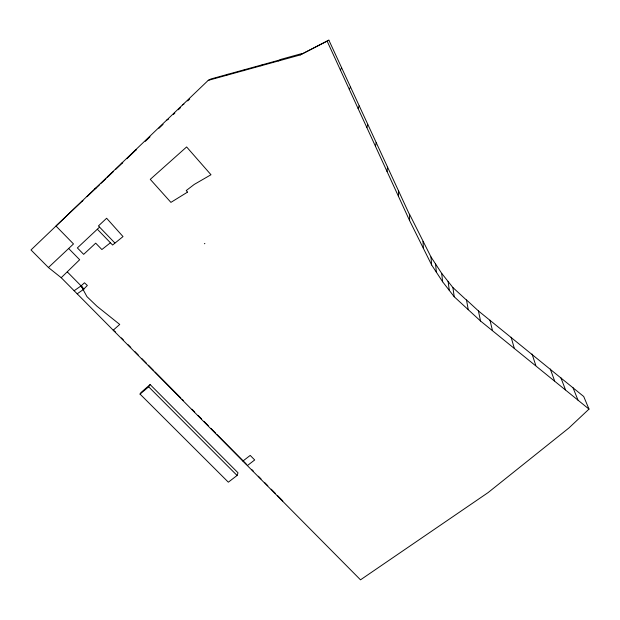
<?xml version="1.0" encoding="UTF-8"?>
<svg xmlns="http://www.w3.org/2000/svg" width="620" height="620" viewBox="0 0 620 620"><rect width="100%" height="100%" fill="white"/><g stroke="black" fill="none" stroke-linecap="round" stroke-linejoin="round"><path stroke-width="0.93" d="M398.404 196.222L398.644 190.913M387.035 171.484L387.5 167.191M375.472 146.32L376.201 142.554M282.666 501.247L282.759 500.851M366.854 127.565L367.691 124.519M247.473 465.232L247.349 465.604L254.696 459.963L250.209 455.413L242.87 461.079L242.994 460.707M237.08 475.47L238.003 472.796L150.118 384.555L141.089 392.452L140.035 394.088L228.338 482.182L237.08 475.47L148.676 386.826L150.118 384.555M358.128 108.57L359.151 105.896M349.285 89.334L350.432 87.164M340.334 69.859L341.667 68.053M77.182 293.826L83.344 289.532L87.343 285.456L84.46 282.798L81.096 285.89L74.136 290.749M280.341 59.791L210.947 78.965L208.219 80.368L31 249.945L48.43 267.522L61.217 277.706L79.662 259.726L68.665 248.496M82.197 201.113L55.994 226.029L73.493 243.947L48.43 267.522M87.094 196.641L95.992 188.131M97.022 187.24L99.789 184.59M101.176 183.264L106.02 178.63M107.407 177.305L113.475 171.5M115.475 169.585L122.132 163.215M126.844 158.712L136.292 149.676L134.796 150.621M145.289 141.352L150.032 136.819M158.929 128.301L163.052 124.357M173.437 114.429L174.832 113.096M178.32 109.756L180.412 107.756M187.682 100.944L189.712 99.006M468.263 309.706L466.488 299.91L478.423 310.93L583.714 396.506L589 409.107L568.889 427.994L488.095 492.598L360.507 579.832L61.217 277.706M99.572 227.121L77.368 247.915L83.661 254.355L95.697 243.156L101.882 249.542L110.422 242.769M114.84 242.963L98.433 225.936L106.632 218.248L123.016 236.577L112.6 245.032L97.34 229.214M140.035 394.088L148.676 386.826M208.219 80.368L300.119 54.978L328.871 40.168L409.549 214.698M300.119 54.978L328.871 40.168M81.608 201.516L82.987 200.57M94.659 189.03L96.332 187.899M107.865 176.39L109.484 175.321M121.249 163.587L122.799 162.579M278.55 60.938L281.092 59.311L302.242 53.467M187.504 192.138L170.911 202.376L150.273 179.35L186.62 146.948L210.986 174.739L194.223 184.442L186.24 190.557L187.38 191.991M260.788 65.844L262.818 64.635M166.439 120.342L168.555 119.094M182.606 104.873L183.939 104.121M243.141 70.719L245.412 69.448M225.618 75.562L228.121 74.222M204.375 243.761L204.879 243.49M327.267 41.424L409.588 220.557L431.636 264.965L442.641 281.782L454.235 296.771L480.554 321.028L589 409.107M409.588 220.557L409.549 214.241L430.985 256.967L441.688 273.366L452.902 287.556L466.535 300.15M115.405 331.909L113.22 330.197L119.737 324.446L96.96 306.241L86.932 296.608L81.096 285.89L67.371 271.978M121.342 337.908L123.372 339.954M128.1 344.728L130.805 347.456M134.858 351.548L138.237 354.958M141.608 358.368L146.343 363.142M148.366 365.188L153.775 370.644M155.124 372.008L180.8 397.932M182.148 399.296L183.505 400.66M191.983 409.223L194.703 411.975M198.106 415.408L201.508 418.841M204.228 421.585L208.304 425.707M211.025 428.451L215.783 433.256M217.147 434.628L246.194 463.938M251.549 469.34L253.58 471.394M258.331 476.191L261.043 478.927M264.438 482.352L267.832 485.778M271.227 489.203L275.296 493.318M277.334 495.372L282.077 500.17M81.189 285.804L83.816 289.091M81.096 285.89L83.731 289.176M572.996 387.694L577.98 400.071M560.883 377.735L565.51 389.841M550.312 369.04L554.629 380.913M532.038 354.012L535.812 365.482M511.128 337.241L514.244 348.13M489.978 320.191L492.474 330.615M478.423 310.93L480.554 321.028M452.902 287.556L454.235 296.771M448.105 281.341L449.299 290.385M441.688 273.366L442.641 281.782M435.581 264.012L436.364 272.188M430.985 256.967L431.636 264.965M422.995 241.374L423.39 248.349"/></g></svg>
